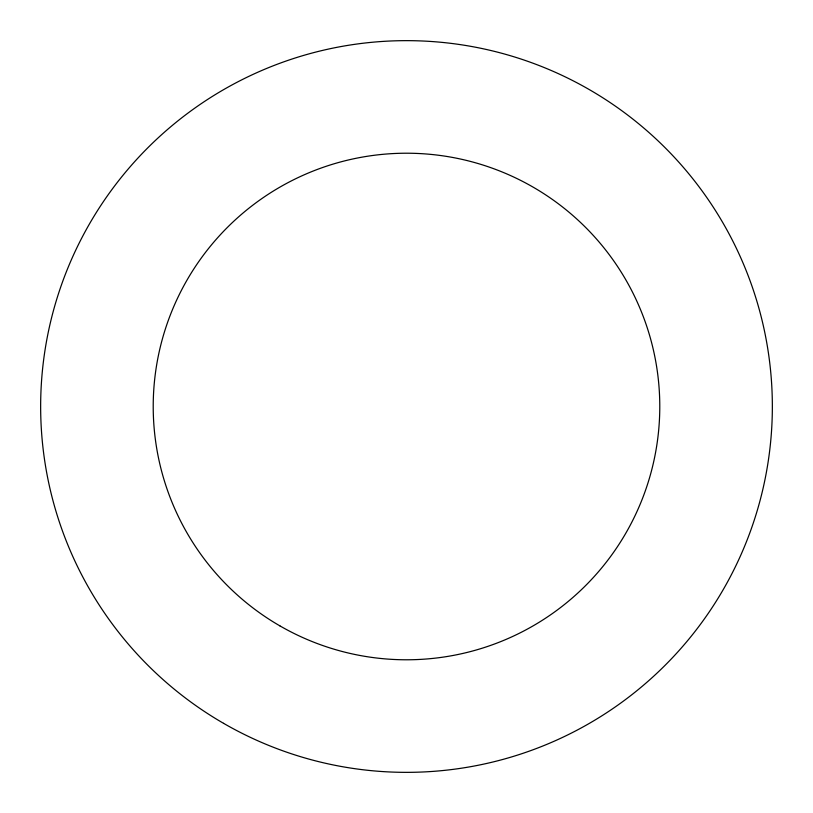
<?xml version="1.0" encoding="UTF-8"?>
<svg xmlns="http://www.w3.org/2000/svg" width="813" height="813" viewBox="0 0 813 813"><rect width="100%" height="100%" fill="white"/><g stroke="black" fill="none" stroke-linecap="round" stroke-linejoin="round"><path stroke-width="1.22" d="M279.855 625.847A253.28 253.28 0 0 0 659.78 406.5A253.28 253.28 0 0 0 279.855 187.153A253.28 253.28 0 0 0 279.855 625.847M223.575 723.336A365.85 365.85 0 0 0 772.35 406.5A365.85 365.85 0 0 0 223.575 89.664A365.85 365.85 0 0 0 223.575 723.336"/></g></svg>
